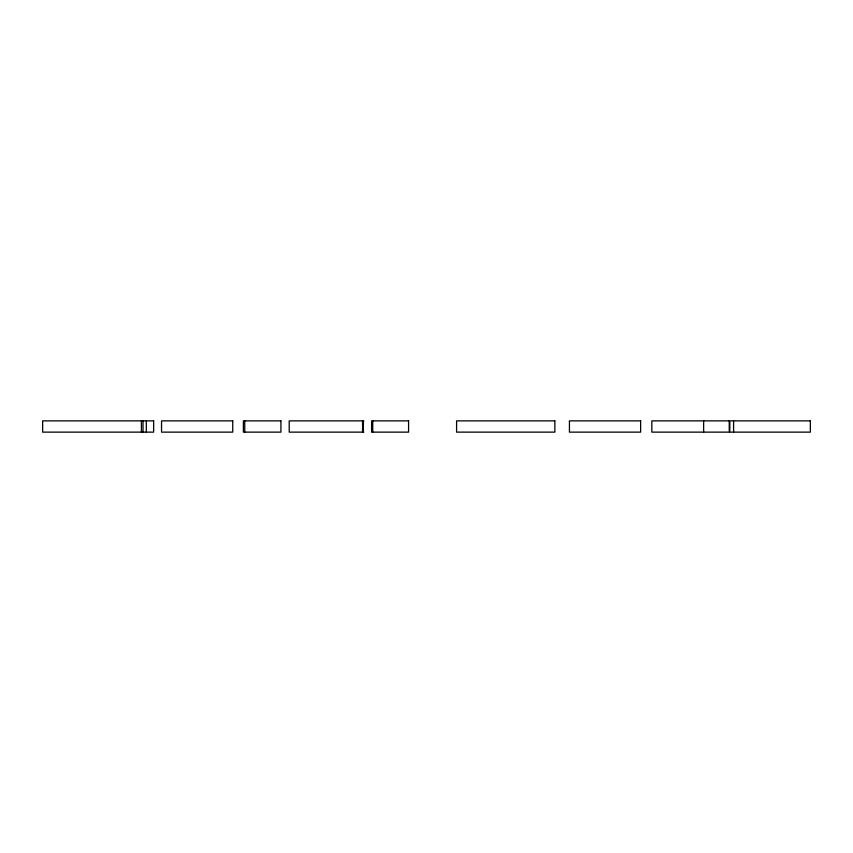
<?xml version="1.0" encoding="UTF-8"?>
<svg xmlns="http://www.w3.org/2000/svg" width="853" height="853" viewBox="0 0 853 853"><rect width="100%" height="100%" fill="white"/><g stroke="black" fill="none" stroke-linecap="round" stroke-linejoin="round"><path stroke-width="1.28" d="M363.794 420.87L289.21 420.87L289.21 432.13L363.794 432.13M733.591 420.87L733.591 432.13M703.629 420.87L703.629 432.13M372.74 420.87L372.74 432.13M362.546 420.87L362.546 432.13M244.747 420.87L244.747 432.13M146.332 420.87L146.332 432.13M143.016 420.87L143.016 432.13M141.406 420.87L141.406 432.13M153.647 420.87L42.65 420.87L42.65 432.13L153.647 432.13L153.647 420.87M232.741 420.87L161.537 420.87L161.537 432.13L232.741 432.13L232.741 420.87M280.914 420.87L243.372 420.87L243.372 432.13L280.914 432.13L280.914 420.87M408.576 420.87L371.609 420.87L371.609 432.13L408.576 432.13L408.576 420.87M554.855 420.87L456.59 420.87L456.59 432.13L554.855 432.13L554.855 420.87M640.635 420.87L569.431 420.87L569.431 432.13L640.635 432.13L640.635 420.87M729.24 420.87L651.831 420.87L651.831 432.13L729.24 432.13L729.24 420.87M810.35 420.87L729.805 420.87L729.805 432.13L810.35 432.13L810.35 420.87M363.389 432.13L363.389 420.87L363.314 432.13"/></g></svg>
